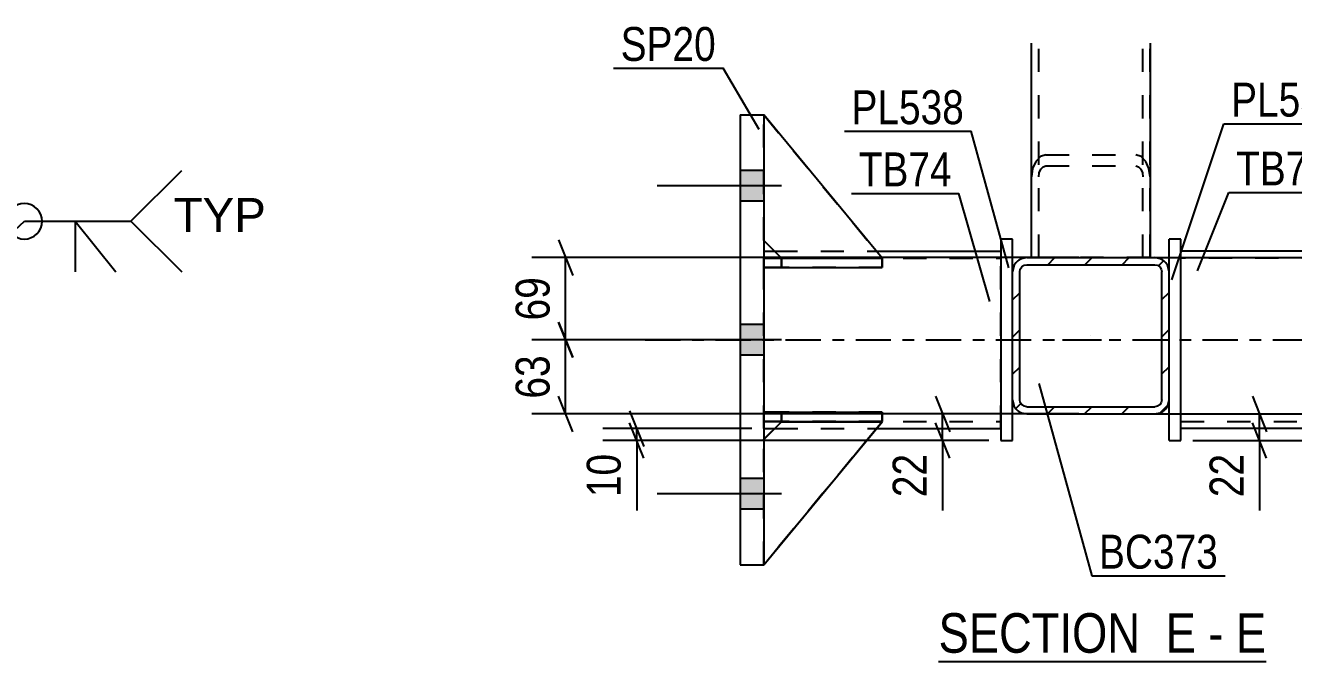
# Model space of a CAD drawing. Header units: millimetres. Extents: x 0 to 841, y 0 to 594.
# Drawn here: x 141.5 to 248.5, y 154.3 to 208 of the extents above; entities that cross this region are included whole.
import ezdxf

# ---------------------------------------------------------------- set-up
doc = ezdxf.new("R2010")
doc.units = ezdxf.units.MM
doc.linetypes.add('DXK_LINE_DOT2', pattern=[3.9198, 1.9599, -1.9599])
doc.linetypes.add('DXK_LINE_DOT3', pattern=[5.9187, 2.979, -0.9799, 0.9799, -0.9799])
doc.styles.add('Arial', font='ARIAL.TTF', dxfattribs={"height": 0.2})
doc.styles.add('Arial Narrow', font='ARIALN.TTF', dxfattribs={"height": 0.2})

# ---------------------------------------------------------------- blocks, each defined once
blk = doc.blocks.new('Unknown-318894736-15 - 6559')
at = {"color": 6, "linetype": 'Continuous'}
blk.add_line((218.55, 154.29), (246.19, 154.29), dxfattribs=at)
at = {"color": 0, "linetype": 'Continuous'}
for points in [[(236.66, 155.04), (236.66, 158.54), (218.55, 158.54), (218.55, 155.04)], [(240.26, 155.04), (240.26, 158.54), (237.71, 158.54), (237.71, 155.04)], [(242.59, 155.04), (242.59, 158.54), (241.31, 158.54), (241.31, 155.04)], [(246.19, 155.04), (246.19, 158.54), (243.64, 158.54), (243.64, 155.04)]]:
    blk.add_wipeout(points, dxfattribs=at)
at = {"color": 7, "linetype": 'Continuous', "style": 'Arial Narrow'}
for s, p in [('SECTION ', (218.55, 155.04)), ('E', (237.71, 155.04)), ('E', (243.64, 155.04)), ('-', (241.31, 155.04))]:
    blk.add_text(s, height=3.34, dxfattribs=at).set_placement(p)
blk = doc.blocks.new('Part-318894736-6729 - 6559')
at = {"color": 2, "linetype": 'Continuous'}
for p, q in [((203.79, 187.56), (203.79, 188.36)), ((203.79, 187.56), (203.79, 187.56)), ((203.8, 188.36), (212.54, 188.36)), ((203.8, 187.56), (213.79, 187.56)), ((213.79, 188.36), (213.78, 188.36)), ((213.79, 187.56), (213.79, 188.36))]:
    blk.add_line(p, q, dxfattribs=at)
at = {"color": 7, "linetype": 'DXK_LINE_DOT2'}
for p, q in [((205.29, 188.36), (203.79, 188.36)), ((203.79, 188.36), (203.8, 188.36)), ((203.79, 187.56), (205.29, 187.56)), ((203.79, 187.56), (203.8, 187.56)), ((205.29, 187.56), (205.29, 188.36)), ((205.29, 188.36), (213.78, 188.36)), ((205.29, 187.56), (213.79, 187.56))]:
    blk.add_line(p, q, dxfattribs=at)
blk = doc.blocks.new('Part-318894736-6736 - 6559')
at = {"color": 7, "linetype": 'DXK_LINE_DOT2'}
for p, q in [((203.79, 173.05), (205.29, 174.55)), ((203.79, 162.46), (213.79, 174.55)), ((205.29, 174.55), (213.79, 174.55)), ((203.79, 173.05), (203.8, 173.06)), ((203.79, 162.46), (203.79, 173.05)), ((203.79, 162.46), (203.8, 162.47))]:
    blk.add_line(p, q, dxfattribs=at)
at = {"color": 2, "linetype": 'Continuous'}
for p, q in [((203.8, 173.06), (205.29, 174.55)), ((203.8, 162.47), (213.79, 174.55)), ((205.29, 174.55), (213.79, 174.55)), ((205.29, 174.55), (205.29, 174.55)), ((213.79, 174.55), (213.79, 174.55))]:
    blk.add_line(p, q, dxfattribs=at)
blk = doc.blocks.new('Part-318894736-6580 - 6559')
at = {"linetype": 'Continuous'}
h = blk.add_hatch(dxfattribs=at)
h.set_pattern_fill('', scale=0.7, style=0, pattern_type=0)
h.set_pattern_definition([(45, (237.2553, 175.2923), (-1.57154, 1.57154), [])])
h.paths.add_polyline_path([(236.8, 175.2), (237.26, 175.29), (237.64, 175.55), (237.9, 175.94), (238, 176.4), (238, 187.2), (237.9, 187.66), (237.64, 188.05), (237.26, 188.31), (236.8, 188.4), (226, 188.4), (225.54, 188.31), (225.15, 188.05), (224.89, 187.66), (224.8, 187.2), (224.8, 176.4), (224.89, 175.94), (225.15, 175.55), (225.54, 175.29), (226, 175.2)])
h.paths.add_polyline_path([(226, 175.8), (225.77, 175.85), (225.57, 175.98), (225.44, 176.17), (225.4, 176.4), (225.4, 187.2), (225.44, 187.43), (225.57, 187.63), (225.77, 187.76), (226, 187.8), (236.8, 187.8), (237.03, 187.76), (237.22, 187.63), (237.35, 187.43), (237.4, 187.2), (237.4, 176.4), (237.35, 176.17), (237.22, 175.98), (237.03, 175.85), (236.8, 175.8)])
at = {"color": 2, "linetype": 'Continuous'}
for p, q in [((226, 188.4), (225.54, 188.31)), ((226, 188.4), (236.8, 188.4)), ((237.26, 188.31), (236.8, 188.4)), ((224.89, 187.66), (224.8, 187.2)), ((225.4, 187.2), (225.44, 187.43)), ((225.44, 187.43), (225.57, 187.63)), ((225.57, 187.63), (225.77, 187.76)), ((225.77, 187.76), (226, 187.8)), ((226, 187.8), (236.8, 187.8)), ((236.8, 187.8), (237.03, 187.76)), ((237.03, 187.76), (237.22, 187.63)), ((237.22, 187.63), (237.35, 187.43)), ((237.35, 187.43), (237.4, 187.2)), ((238, 187.2), (237.9, 187.66)), ((224.8, 176.4), (224.8, 187.2)), ((225.4, 176.4), (225.4, 187.2)), ((237.4, 176.4), (237.4, 187.2)), ((238, 176.4), (238, 187.2)), ((224.8, 176.4), (224.89, 175.94)), ((225.44, 176.17), (225.4, 176.4)), ((225.57, 175.98), (225.44, 176.17)), ((225.77, 175.85), (225.57, 175.98)), ((226, 175.8), (225.77, 175.85)), ((226, 175.8), (236.8, 175.8)), ((237.03, 175.85), (236.8, 175.8)), ((237.22, 175.98), (237.03, 175.85)), ((237.35, 176.17), (237.22, 175.98)), ((237.4, 176.4), (237.35, 176.17)), ((237.9, 175.94), (238, 176.4)), ((225.54, 175.29), (226, 175.2)), ((226, 175.2), (236.8, 175.2)), ((236.8, 175.2), (237.26, 175.29))]:
    blk.add_line(p, q, dxfattribs=at)
at = {"color": 7, "linetype": 'DXK_LINE_DOT3'}
blk.add_line((231.4, 181.8), (231.4, 181.8), dxfattribs=at)
at = {"color": 2, "linetype": 'Continuous'}
for centre, start, end in [((226, 187.2), 112.5, 157.5), ((236.8, 187.2), 22.5, 67.5), ((226, 176.4), 202.5, 247.5), ((236.8, 176.4), 292.5, 337.5)]:
    blk.add_arc(centre, 1.2, start, end, dxfattribs=at)
blk = doc.blocks.new('Part-318894736-6564 - 6559')
at = {"color": 7, "linetype": 'DXK_LINE_DOT2'}
for p, q in [((226.4, 188.4), (226.4, 206.52)), ((227, 188.4), (227, 206.52)), ((235.8, 188.4), (235.8, 206.52)), ((236.4, 188.4), (236.4, 206.52)), ((227.6, 197.08), (227.14, 196.93)), ((227.6, 197.08), (235.2, 197.08)), ((235.66, 196.93), (235.2, 197.08)), ((226.49, 195.93), (226.4, 195.22)), ((226.75, 196.53), (226.49, 195.93)), ((227.14, 196.93), (226.75, 196.53)), ((227.17, 195.87), (227.37, 196.08)), ((227.37, 196.08), (227.6, 196.15)), ((227.6, 196.15), (235.2, 196.15)), ((235.2, 196.15), (235.43, 196.08)), ((235.43, 196.08), (235.62, 195.87)), ((236.04, 196.53), (235.66, 196.93)), ((236.3, 195.93), (236.04, 196.53)), ((236.4, 195.22), (236.3, 195.93)), ((227, 195.22), (227.04, 195.57)), ((227.04, 195.57), (227.17, 195.87)), ((235.62, 195.87), (235.75, 195.57)), ((235.75, 195.57), (235.8, 195.22)), ((236.4, 188.4), (226.4, 188.4))]:
    blk.add_line(p, q, dxfattribs=at)
blk = doc.blocks.new('Part-318894736-6589 - 6559')
at = {"color": 2, "linetype": 'Continuous'}
for p, q in [((249.5, 188.96), (239, 188.96)), ((259, 188.96), (258.1, 188.96)), ((249.49, 173.96), (239, 173.96)), ((259, 173.96), (258.09, 173.96))]:
    blk.add_line(p, q, dxfattribs=at)
at = {"color": 7, "linetype": 'DXK_LINE_DOT2'}
for p, q in [((239, 173.96), (239, 188.96)), ((258.1, 188.96), (249.5, 188.96)), ((259, 188.96), (259, 173.96)), ((259, 188.36), (239, 188.36)), ((239, 174.56), (259, 174.56)), ((258.09, 173.96), (249.49, 173.96))]:
    blk.add_line(p, q, dxfattribs=at)
at = {"color": 7, "linetype": 'DXK_LINE_DOT3'}
blk.add_line((229, 181.46), (269, 181.46), dxfattribs=at)
blk = doc.blocks.new('Part-318894736-6565 - 6559')
at = {"color": 2, "linetype": 'Continuous'}
for p, q in [((226.4, 188.4), (226.4, 206.52)), ((236.4, 206.52), (236.4, 188.4))]:
    blk.add_line(p, q, dxfattribs=at)
at = {"color": 7, "linetype": 'DXK_LINE_DOT2'}
for p, q in [((227, 188.4), (227, 206.52)), ((235.8, 188.4), (235.8, 206.52)), ((236.4, 188.4), (226.4, 188.4))]:
    blk.add_line(p, q, dxfattribs=at)
blk = doc.blocks.new('Part-318894736-6594 - 6559')
at = {"color": 2, "linetype": 'Continuous'}
for p, q in [((239, 189.96), (238, 189.96)), ((238, 187.2), (238, 189.96)), ((239, 172.96), (239, 189.96)), ((238, 172.96), (238, 176.4)), ((238, 172.96), (239, 172.96))]:
    blk.add_line(p, q, dxfattribs=at)
at = {"color": 7, "linetype": 'DXK_LINE_DOT2'}
blk.add_line((238, 176.4), (238, 187.2), dxfattribs=at)
blk = doc.blocks.new('Part-318894736-6734 - 6559')
at = {"color": 2, "linetype": 'Continuous'}
for p, q in [((203.79, 200.46), (203.79, 200.46)), ((203.79, 200.46), (203.79, 200.46)), ((203.79, 200.46), (203.79, 200.46)), ((213.79, 188.35), (203.8, 200.46)), ((205.28, 188.36), (203.8, 189.85)), ((212.54, 188.35), (213.79, 188.35)), ((213.79, 188.35), (213.79, 188.35))]:
    blk.add_line(p, q, dxfattribs=at)
at = {"color": 7, "linetype": 'DXK_LINE_DOT2'}
for p, q in [((203.79, 189.85), (203.79, 200.46)), ((203.79, 200.46), (213.79, 188.35)), ((203.8, 200.46), (203.79, 200.46)), ((205.29, 188.35), (203.79, 189.85)), ((203.8, 189.85), (203.79, 189.85)), ((205.29, 188.35), (205.28, 188.36)), ((213.79, 188.35), (205.29, 188.35)), ((205.29, 188.35), (205.29, 188.35)), ((205.29, 188.35), (212.54, 188.35))]:
    blk.add_line(p, q, dxfattribs=at)
blk = doc.blocks.new('Part-318894736-6599 - 6559')
at = {"color": 2, "linetype": 'Continuous'}
for p, q in [((224.8, 189.96), (223.8, 189.96)), ((223.8, 189.96), (223.8, 172.96)), ((224.8, 187.2), (224.8, 189.96)), ((224.8, 172.96), (224.8, 176.4)), ((223.8, 172.96), (224.8, 172.96))]:
    blk.add_line(p, q, dxfattribs=at)
at = {"color": 7, "linetype": 'DXK_LINE_DOT2'}
blk.add_line((224.8, 176.4), (224.8, 187.2), dxfattribs=at)
blk = doc.blocks.new('Part-318894736-6604 - 6559')
at = {"color": 2, "linetype": 'Continuous'}
for p, q in [((203.8, 188.96), (204.68, 188.96)), ((213.29, 188.96), (223.8, 188.96)), ((203.8, 173.96), (204.7, 173.96)), ((213.3, 173.96), (223.8, 173.96))]:
    blk.add_line(p, q, dxfattribs=at)
at = {"color": 7, "linetype": 'DXK_LINE_DOT2'}
for p, q in [((203.8, 173.96), (203.8, 188.96)), ((204.68, 188.96), (213.29, 188.96)), ((223.8, 173.96), (223.8, 188.96)), ((203.8, 188.36), (223.8, 188.36)), ((203.8, 174.56), (223.8, 174.56)), ((204.7, 173.96), (213.3, 173.96))]:
    blk.add_line(p, q, dxfattribs=at)
at = {"color": 7, "linetype": 'DXK_LINE_DOT3'}
blk.add_line((193.8, 181.46), (233.8, 181.46), dxfattribs=at)
blk = doc.blocks.new('Part-318894736-6723 - 6559')
at = {"color": 2, "linetype": 'Continuous'}
for p, q in [((201.8, 200.46), (203.8, 200.46)), ((201.8, 200.46), (201.8, 162.46)), ((203.8, 200.46), (203.8, 162.46)), ((201.8, 162.46), (203.8, 162.46))]:
    blk.add_line(p, q, dxfattribs=at)
blk = doc.blocks.new('Part-318894736-6730 - 6559')
at = {"color": 2, "linetype": 'Continuous'}
for p, q in [((203.79, 174.56), (203.79, 175.36)), ((203.79, 174.56), (203.79, 174.56)), ((203.8, 175.36), (213.79, 175.36)), ((203.8, 174.56), (213.79, 174.56)), ((213.79, 174.56), (213.79, 175.36))]:
    blk.add_line(p, q, dxfattribs=at)
at = {"color": 7, "linetype": 'DXK_LINE_DOT2'}
for p, q in [((205.29, 175.36), (203.79, 175.36)), ((203.79, 175.36), (203.8, 175.36)), ((203.79, 174.56), (205.29, 174.56)), ((203.79, 174.56), (203.8, 174.56)), ((205.29, 174.56), (205.29, 175.36)), ((213.79, 175.36), (205.29, 175.36)), ((205.29, 174.56), (213.79, 174.56))]:
    blk.add_line(p, q, dxfattribs=at)
blk = doc.blocks.new('Bolt-318894736-6636 - 6559')
at = {"linetype": 'Continuous'}
for points in [[(203.8, 193.16), (203.8, 195.76), (201.8, 195.76), (201.8, 193.16)], [(203.8, 193.16), (203.8, 195.76), (201.8, 195.76), (201.8, 193.16)], [(203.8, 193.16), (203.8, 195.76), (201.8, 195.76), (201.8, 193.16)], [(203.8, 180.16), (203.8, 182.76), (201.8, 182.76), (201.8, 180.16)], [(203.8, 180.16), (203.8, 182.76), (201.8, 182.76), (201.8, 180.16)], [(203.8, 167.16), (203.8, 169.76), (201.8, 169.76), (201.8, 167.16)], [(203.8, 167.16), (203.8, 169.76), (201.8, 169.76), (201.8, 167.16)], [(203.8, 167.16), (203.8, 169.76), (201.8, 169.76), (201.8, 167.16)]]:
    blk.add_hatch(color=1, dxfattribs=at).paths.add_polyline_path(points)
at = {"color": 1, "linetype": 'Continuous'}
for p, q in [((203.8, 195.76), (201.8, 195.76)), ((203.8, 195.76), (201.8, 195.76)), ((203.8, 195.76), (201.8, 195.76)), ((205.3, 194.46), (194.8, 194.46)), ((205.3, 194.46), (194.8, 194.46)), ((205.3, 194.46), (194.8, 194.46)), ((203.8, 193.16), (201.8, 193.16)), ((203.8, 193.16), (201.8, 193.16)), ((203.8, 193.16), (201.8, 193.16)), ((203.8, 182.76), (201.8, 182.76)), ((203.8, 182.76), (201.8, 182.76)), ((205.3, 181.46), (194.8, 181.46)), ((205.3, 181.46), (194.8, 181.46)), ((203.8, 180.16), (201.8, 180.16)), ((203.8, 180.16), (201.8, 180.16)), ((203.8, 169.76), (201.8, 169.76)), ((203.8, 169.76), (201.8, 169.76)), ((203.8, 169.76), (201.8, 169.76)), ((205.3, 168.46), (194.8, 168.46)), ((205.3, 168.46), (194.8, 168.46)), ((205.3, 168.46), (194.8, 168.46)), ((203.8, 167.16), (201.8, 167.16)), ((203.8, 167.16), (201.8, 167.16)), ((203.8, 167.16), (201.8, 167.16))]:
    blk.add_line(p, q, dxfattribs=at)
blk = doc.blocks.new('Part-318894736-6731 - 6559')
at = {"color": 7, "linetype": 'DXK_LINE_DOT2'}
for p, q in [((203.79, 188.36), (205.29, 188.36)), ((213.56, 188.36), (203.79, 188.36)), ((203.79, 188.36), (203.79, 188.36)), ((203.79, 188.36), (203.79, 187.56)), ((203.79, 188.36), (203.79, 187.56)), ((205.29, 187.56), (203.79, 187.56)), ((203.79, 187.56), (213.79, 187.56)), ((203.79, 187.56), (203.79, 187.56)), ((205.29, 188.36), (213.79, 188.36)), ((205.29, 188.36), (205.29, 187.56)), ((213.79, 187.56), (205.29, 187.56)), ((213.79, 188.36), (213.79, 187.56))]:
    blk.add_line(p, q, dxfattribs=at)
blk = doc.blocks.new('Part-318894736-6732 - 6559')
at = {"color": 7, "linetype": 'DXK_LINE_DOT2'}
for p, q in [((203.79, 175.36), (205.29, 175.36)), ((213.79, 175.36), (203.79, 175.36)), ((203.79, 175.36), (203.79, 175.36)), ((203.79, 175.36), (203.79, 174.56)), ((203.79, 175.36), (203.79, 174.56)), ((205.29, 174.56), (203.79, 174.56)), ((203.79, 174.56), (213.79, 174.56)), ((203.79, 174.56), (203.79, 174.56)), ((205.29, 175.36), (213.79, 175.36)), ((205.29, 175.36), (205.29, 174.56)), ((213.79, 174.56), (205.29, 174.56)), ((213.79, 175.36), (213.79, 174.56))]:
    blk.add_line(p, q, dxfattribs=at)
blk = doc.blocks.new('Part-318894736-6733 - 6559')
at = {"color": 7, "linetype": 'DXK_LINE_DOT2'}
for p, q in [((203.79, 189.85), (203.79, 200.46)), ((203.79, 200.46), (213.79, 188.35)), ((203.79, 200.46), (213.79, 188.35)), ((205.29, 188.35), (203.79, 189.85)), ((205.29, 188.35), (203.79, 189.85)), ((213.79, 188.35), (205.29, 188.35)), ((205.29, 188.35), (205.29, 188.35)), ((205.29, 188.35), (213.79, 188.35)), ((213.79, 188.35), (213.79, 188.35))]:
    blk.add_line(p, q, dxfattribs=at)
blk = doc.blocks.new('Part-318894736-6735 - 6559')
at = {"color": 7, "linetype": 'DXK_LINE_DOT2'}
for p, q in [((205.29, 174.55), (203.79, 173.05)), ((203.79, 162.46), (213.79, 174.55)), ((203.79, 173.05), (205.29, 174.55)), ((213.79, 174.55), (203.79, 162.46)), ((213.79, 174.55), (205.29, 174.55)), ((205.29, 174.55), (205.29, 174.55)), ((205.29, 174.55), (213.79, 174.55)), ((213.79, 174.55), (213.79, 174.55)), ((203.79, 173.05), (203.79, 162.46))]:
    blk.add_line(p, q, dxfattribs=at)
blk = doc.blocks.new('StraightDimension-318894736-6800 - 6559')
at = {"color": 7, "linetype": 'Continuous'}
for p, q in [((186.47, 182.96), (187.67, 179.96)), ((197.44, 181.46), (184.22, 181.46)), ((187.07, 175.2), (187.07, 181.46)), ((187.67, 173.7), (186.47, 176.7)), ((230.4, 175.2), (184.22, 175.2))]:
    blk.add_line(p, q, dxfattribs=at)
at = {"color": 0}
blk.add_wipeout([(186.32, 180.76), (182.12, 180.76), (182.12, 175.9), (186.32, 175.9)], dxfattribs=at)
at = {"color": 3, "style": 'Arial Narrow'}
blk.add_text('63', height=2.863, rotation=90.0002, dxfattribs=at).set_placement((185.72, 176.5))
blk = doc.blocks.new('StraightDimension-318894736-6791 - 6559')
at = {"color": 7, "linetype": 'Continuous'}
for p, q in [((279.03, 182.96), (280.23, 179.96)), ((265.88, 181.46), (282.03, 181.46)), ((279.63, 175.2), (279.63, 181.46)), ((280.23, 173.7), (279.03, 176.7)), ((232.4, 175.2), (282.03, 175.2))]:
    blk.add_line(p, q, dxfattribs=at)
at = {"color": 0}
blk.add_wipeout([(278.88, 180.76), (274.68, 180.76), (274.68, 175.9), (278.88, 175.9)], dxfattribs=at)
at = {"color": 3, "style": 'Arial Narrow'}
blk.add_text('63', height=2.863, rotation=90.0002, dxfattribs=at).set_placement((278.28, 176.5))
blk = doc.blocks.new('StraightDimension-318894736-6750 - 6559')
at = {"color": 7, "linetype": 'Continuous'}
for p, q in [((272.09, 175.46), (273.29, 172.46)), ((260, 173.96), (275.09, 173.96)), ((273.29, 171.46), (272.09, 174.46)), ((272.69, 172.96), (272.69, 173.96)), ((240, 172.96), (275.09, 172.96)), ((272.69, 172.96), (272.69, 167.06)), ((272.69, 172.96), (272.69, 167.06))]:
    blk.add_line(p, q, dxfattribs=at)
at = {"color": 0}
blk.add_wipeout([(271.94, 172.44), (267.74, 172.44), (267.74, 167.58), (271.94, 167.58)], dxfattribs=at)
at = {"color": 3, "style": 'Arial Narrow'}
blk.add_text('10', height=2.863, rotation=90.0002, dxfattribs=at).set_placement((271.34, 168.18))
blk = doc.blocks.new('StraightDimension-318894736-6783 - 6559')
at = {"color": 7, "linetype": 'Continuous'}
for p, q in [((279.03, 189.9), (280.23, 186.9)), ((232.4, 188.4), (282.03, 188.4)), ((279.63, 181.46), (279.63, 188.4)), ((280.23, 179.96), (279.03, 182.96)), ((265.88, 181.46), (282.03, 181.46))]:
    blk.add_line(p, q, dxfattribs=at)
at = {"color": 0}
blk.add_wipeout([(278.88, 187.36), (274.68, 187.36), (274.68, 182.5), (278.88, 182.5)], dxfattribs=at)
at = {"color": 3, "style": 'Arial Narrow'}
blk.add_text('69', height=2.863, rotation=90.0002, dxfattribs=at).set_placement((278.28, 183.1))
blk = doc.blocks.new('StraightDimension-318894736-6739 - 6559')
at = {"color": 7, "linetype": 'Continuous'}
for p, q in [((192.47, 175.46), (193.67, 172.46)), ((202.8, 173.96), (190.22, 173.96)), ((193.67, 171.46), (192.47, 174.46)), ((193.07, 172.96), (193.07, 173.96)), ((222.8, 172.96), (190.22, 172.96)), ((193.07, 172.96), (193.07, 167.06)), ((193.07, 172.96), (193.07, 167.06))]:
    blk.add_line(p, q, dxfattribs=at)
at = {"color": 0}
blk.add_wipeout([(192.32, 172.44), (188.12, 172.44), (188.12, 167.58), (192.32, 167.58)], dxfattribs=at)
at = {"color": 3, "style": 'Arial Narrow'}
blk.add_text('10', height=2.863, rotation=90.0002, dxfattribs=at).set_placement((191.72, 168.18))
blk = doc.blocks.new('StraightDimension-318894736-6761 - 6559')
at = {"color": 7, "linetype": 'Continuous'}
for p, q in [((245.04, 176.7), (246.24, 173.7)), ((232.4, 175.2), (248.04, 175.2)), ((245.64, 172.96), (245.64, 175.2)), ((246.24, 171.46), (245.04, 174.46)), ((240, 172.96), (248.04, 172.96)), ((245.64, 172.96), (245.64, 167.06)), ((245.64, 172.96), (245.64, 167.06))]:
    blk.add_line(p, q, dxfattribs=at)
at = {"color": 0}
blk.add_wipeout([(244.89, 172.44), (240.69, 172.44), (240.69, 167.58), (244.89, 167.58)], dxfattribs=at)
at = {"color": 3, "style": 'Arial Narrow'}
blk.add_text('22', height=2.863, rotation=90.0002, dxfattribs=at).set_placement((244.29, 168.18))
blk = doc.blocks.new('StraightDimension-318894736-6772 - 6559')
at = {"color": 7, "linetype": 'Continuous'}
for p, q in [((218.29, 176.7), (219.49, 173.7)), ((230.4, 175.2), (216.04, 175.2)), ((218.89, 172.96), (218.89, 175.2)), ((219.49, 171.46), (218.29, 174.46)), ((222.8, 172.96), (216.04, 172.96)), ((218.89, 172.96), (218.89, 167.06)), ((218.89, 172.96), (218.89, 167.06))]:
    blk.add_line(p, q, dxfattribs=at)
at = {"color": 0}
blk.add_wipeout([(218.14, 172.44), (213.94, 172.44), (213.94, 167.58), (218.14, 167.58)], dxfattribs=at)
at = {"color": 3, "style": 'Arial Narrow'}
blk.add_text('22', height=2.863, rotation=90.0002, dxfattribs=at).set_placement((217.54, 168.18))
blk = doc.blocks.new('StraightDimension-318894736-6808 - 6559')
at = {"color": 7, "linetype": 'Continuous'}
for p, q in [((186.47, 189.9), (187.67, 186.9)), ((230.4, 188.4), (184.22, 188.4)), ((187.07, 181.46), (187.07, 188.4)), ((187.67, 179.96), (186.47, 182.96)), ((197.44, 181.46), (184.22, 181.46))]:
    blk.add_line(p, q, dxfattribs=at)
at = {"color": 0}
blk.add_wipeout([(186.32, 187.36), (182.12, 187.36), (182.12, 182.5), (186.32, 182.5)], dxfattribs=at)
at = {"color": 3, "style": 'Arial Narrow'}
blk.add_text('69', height=2.863, rotation=90.0002, dxfattribs=at).set_placement((185.72, 183.1))
blk = doc.blocks.new('WeldMark-318894736-6544 - 6316')
at = {"linetype": 'Continuous'}
blk.add_hatch(color=30, dxfattribs=at).paths.add_polyline_path([(130.32, 180.17), (127.61, 178.68), (129.3, 181.27)])
at = {"color": 30, "linetype": 'Continuous'}
for p, q in [((127.61, 178.68), (141.39, 191.47)), ((141.39, 191.47), (150.39, 191.47))]:
    blk.add_line(p, q, dxfattribs=at)
at = {"color": 3, "linetype": 'Continuous'}
for q in [(149.1, 187.19), (145.67, 187.19)]:
    blk.add_line((145.67, 191.47), q, dxfattribs=at)
for start, end in [(90, 270), (270, 90)]:
    blk.add_arc((141.39, 191.47), 1.5, start, end, dxfattribs=at)
at = {"color": 0, "linetype": 'Continuous'}
blk.add_wipeout([(161.76, 190.57), (161.76, 193.57), (153.99, 193.57), (153.99, 190.57)], dxfattribs=at)
blk.add_wipeout([(161.76, 190.57), (161.76, 193.57), (153.99, 193.57), (153.99, 190.57)], dxfattribs=at)
at = {"color": 3, "linetype": 'Continuous'}
for q in [(154.67, 195.76), (154.67, 187.19)]:
    blk.add_line((150.39, 191.47), q, dxfattribs=at)
at = {"color": 3, "linetype": 'Continuous', "style": 'Arial'}
blk.add_text('TYP', height=2.865, dxfattribs=at).set_placement((153.99, 190.57))
blk = doc.blocks.new('Mark-318894736-6576 - 6559')
at = {"color": 30, "linetype": 'Continuous'}
for p, q in [((227, 177.76), (231.49, 161.54)), ((231.49, 161.54), (242.73, 161.54))]:
    blk.add_line(p, q, dxfattribs=at)
at = {"color": 0}
blk.add_wipeout([(242.13, 162.14), (242.13, 165.14), (232.09, 165.14), (232.09, 162.14)], dxfattribs=at)
blk.add_wipeout([(242.13, 162.14), (242.13, 165.14), (232.09, 165.14), (232.09, 162.14)], dxfattribs=at)
at = {"color": 3, "style": 'Arial Narrow'}
blk.add_text('BC373', height=2.863, dxfattribs=at).set_placement((232.09, 162.14))
blk = doc.blocks.new('Mark-318894736-6585 - 6559')
at = {"color": 30, "linetype": 'Continuous'}
for p, q in [((240.41, 187.28), (243.06, 193.9)), ((243.06, 193.9), (252.11, 193.9))]:
    blk.add_line(p, q, dxfattribs=at)
at = {"color": 0}
blk.add_wipeout([(251.51, 194.5), (251.51, 197.5), (243.66, 197.5), (243.66, 194.5)], dxfattribs=at)
blk.add_wipeout([(251.51, 194.5), (251.51, 197.5), (243.66, 197.5), (243.66, 194.5)], dxfattribs=at)
at = {"color": 3, "style": 'Arial Narrow'}
blk.add_text('TB74', height=2.863, dxfattribs=at).set_placement((243.66, 194.5))
blk = doc.blocks.new('Mark-318894736-6590 - 6559')
at = {"color": 30, "linetype": 'Continuous'}
for p, q in [((238.23, 186.53), (242.64, 199.71)), ((242.64, 199.71), (253.35, 199.71))]:
    blk.add_line(p, q, dxfattribs=at)
at = {"color": 0}
blk.add_wipeout([(252.75, 200.31), (252.75, 203.31), (243.24, 203.31), (243.24, 200.31)], dxfattribs=at)
blk.add_wipeout([(252.75, 200.31), (252.75, 203.31), (243.24, 203.31), (243.24, 200.31)], dxfattribs=at)
at = {"color": 3, "style": 'Arial Narrow'}
blk.add_text('PL538', height=2.863, dxfattribs=at).set_placement((243.24, 200.31))
blk = doc.blocks.new('Mark-318894736-6595 - 6559')
at = {"color": 30, "linetype": 'Continuous'}
for p in [(210.6, 199.07), (224.49, 187.55)]:
    blk.add_line(p, (221.3, 199.07), dxfattribs=at)
at = {"color": 0}
blk.add_wipeout([(220.7, 199.67), (220.7, 202.67), (211.2, 202.67), (211.2, 199.67)], dxfattribs=at)
blk.add_wipeout([(220.7, 199.67), (220.7, 202.67), (211.2, 202.67), (211.2, 199.67)], dxfattribs=at)
at = {"color": 3, "style": 'Arial Narrow'}
blk.add_text('PL538', height=2.863, dxfattribs=at).set_placement((211.2, 199.67))
blk = doc.blocks.new('Mark-318894736-6600 - 6559')
at = {"color": 30, "linetype": 'Continuous'}
for p in [(211.21, 193.82), (222.87, 184.7)]:
    blk.add_line(p, (220.27, 193.82), dxfattribs=at)
at = {"color": 0}
blk.add_wipeout([(219.67, 194.42), (219.67, 197.42), (211.81, 197.42), (211.81, 194.42)], dxfattribs=at)
blk.add_wipeout([(219.67, 194.42), (219.67, 197.42), (211.81, 197.42), (211.81, 194.42)], dxfattribs=at)
at = {"color": 3, "style": 'Arial Narrow'}
blk.add_text('TB74', height=2.863, dxfattribs=at).set_placement((211.81, 194.42))
blk = doc.blocks.new('Mark-318894736-6719 - 6559')
at = {"color": 30, "linetype": 'Continuous'}
for p in [(191.12, 204.41), (203.42, 199.22)]:
    blk.add_line(p, (200.36, 204.41), dxfattribs=at)
at = {"color": 0}
blk.add_wipeout([(199.76, 205.01), (199.76, 208.01), (191.72, 208.01), (191.72, 205.01)], dxfattribs=at)
blk.add_wipeout([(199.76, 205.01), (199.76, 208.01), (191.72, 208.01), (191.72, 205.01)], dxfattribs=at)
at = {"color": 3, "style": 'Arial Narrow'}
blk.add_text('SP20', height=2.863, dxfattribs=at).set_placement((191.72, 205.01))

msp = doc.modelspace()

# ---------------------------------------------------------------- block references
for name in ['Part-318894736-6564 - 6559', 'Part-318894736-6565 - 6559', 'Part-318894736-6723 - 6559', 'Part-318894736-6734 - 6559', 'Part-318894736-6733 - 6559', 'WeldMark-318894736-6544 - 6316', 'Bolt-318894736-6636 - 6559', 'Part-318894736-6599 - 6559', 'Part-318894736-6594 - 6559', 'Part-318894736-6604 - 6559', 'Part-318894736-6580 - 6559', 'Part-318894736-6589 - 6559', 'Part-318894736-6729 - 6559', 'Part-318894736-6731 - 6559', 'Part-318894736-6730 - 6559', 'Part-318894736-6732 - 6559', 'Part-318894736-6736 - 6559', 'Part-318894736-6735 - 6559', 'Unknown-318894736-15 - 6559']:
    msp.add_blockref(name, (0, 0))

# ---------------------------------------------------------------- next in the draw order: block references
for name in ['Mark-318894736-6719 - 6559', 'StraightDimension-318894736-6800 - 6559', 'StraightDimension-318894736-6791 - 6559']:
    msp.add_blockref(name, (0, 0))

# ---------------------------------------------------------------- next in the draw order: block references
for name in ['StraightDimension-318894736-6808 - 6559', 'StraightDimension-318894736-6783 - 6559', 'StraightDimension-318894736-6739 - 6559', 'StraightDimension-318894736-6750 - 6559']:
    msp.add_blockref(name, (0, 0))

# ---------------------------------------------------------------- next in the draw order: block references
for name in ['Mark-318894736-6595 - 6559', 'Mark-318894736-6585 - 6559', 'StraightDimension-318894736-6772 - 6559', 'StraightDimension-318894736-6761 - 6559']:
    msp.add_blockref(name, (0, 0))

# ---------------------------------------------------------------- next in the draw order: block references
for name in ['Mark-318894736-6590 - 6559', 'Mark-318894736-6600 - 6559', 'Mark-318894736-6576 - 6559']:
    msp.add_blockref(name, (0, 0))

doc.saveas('drawing.dxf')
